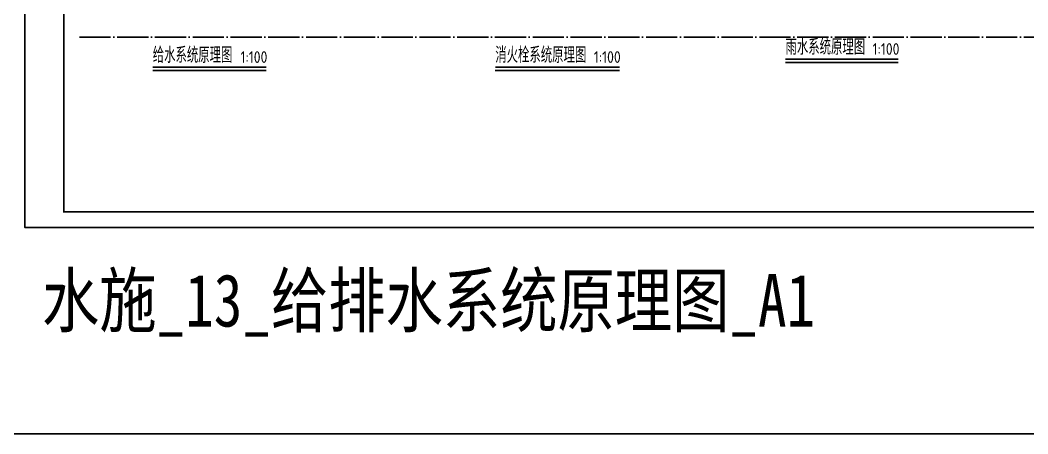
# Model space of a CAD drawing. Extents: x 27938 to 1507990, y 110129 to 923079.
# Drawn here: x 1189160 to 1253718, y 631062 to 657573 of the extents above; entities that cross this region are included whole.
import ezdxf

# ---------------------------------------------------------------- set-up
doc = ezdxf.new("R2010")
doc.units = 0
doc.header["$LTSCALE"] = 1000
doc.header["$MEASUREMENT"] = 0
doc.linetypes.add('DOTE', pattern=[2.42, 2, -0.2, 0.02, -0.2])
for name, color, linetype in [('----给排水', 4, 'Continuous'), ('DIM_SYMB', 3, 'Continuous'), ('TWT', 7, 'Continuous'), ('TWT_TITLE', 7, 'Continuous'), ('图框', 140, 'Continuous'), ('导图字', 7, 'Continuous')]:
    doc.layers.add(name, color=color, linetype=linetype)
doc.styles.get("Standard").update_dxf_attribs({"font": 'gbenor.shx', "bigfont": 'gbcbig.shx'})
doc.styles.add('黑体', font='simhei.ttf')

msp = doc.modelspace()

# ---------------------------------------------------------------- linework, layer by layer
at = {"layer": '----给排水', "ltscale": 0.5}
msp.add_lwpolyline([(1132637.2, 729573.7), (1303443.1, 729573.7), (1303443.1, 631061.9), (1132637.2, 631061.9)], close=True, dxfattribs=at)
at = {"layer": 'DIM_SYMB', "const_width": 105}
for points in [[(1238191.9, 655073.5), (1245420.8, 655073.5)], [(1197653.5, 654553.4), (1204927.1, 654553.4)], [(1219598.2, 654557.3), (1227564.3, 654557.3)]]:
    msp.add_lwpolyline(points, dxfattribs=at)
at = {"layer": 'DIM_SYMB'}
for points in [[(1238191.9, 654863.5), (1245420.8, 654863.5)], [(1197653.5, 654343.4), (1204927.1, 654343.4)], [(1219598.2, 654347.3), (1227564.3, 654347.3)]]:
    msp.add_lwpolyline(points, dxfattribs=at)
at = {"layer": 'TWT', "color": 8, "linetype": 'DOTE'}
msp.add_line((1192957.9, 656485.9), (1279512, 656485.9), dxfattribs=at)
at = {"layer": 'TWT_TITLE'}
msp.add_lwpolyline([(1189457.9, 644285.9), (1295189.9, 644285.9), (1295189.9, 703685.9), (1189457.9, 703685.9)], close=True, dxfattribs=at)
at = {"layer": 'TWT_TITLE', "const_width": 100}
msp.add_lwpolyline([(1191957.9, 645285.9), (1294189.9, 645285.9), (1294189.9, 702685.9), (1191957.9, 702685.9)], close=True, dxfattribs=at)
at = {"layer": '图框'}
msp.add_lwpolyline([(1189457.9, 703685.9), (1295189.9, 703685.9), (1295189.9, 644285.9), (1189457.9, 644285.9)], close=True, dxfattribs=at)
msp.add_lwpolyline([(1189457.9, 703685.9), (1295189.9, 703685.9), (1295189.9, 644285.9), (1189457.9, 644285.9)], close=True, dxfattribs=at)
at = {"layer": '图框', "const_width": 100}
msp.add_lwpolyline([(1294189.9, 645285.9), (1294189.9, 702685.9), (1191957.9, 702685.9), (1191957.9, 645285.9)], close=True, dxfattribs=at)

# ---------------------------------------------------------------- texts
at = {"layer": 'DIM_SYMB', "color": 7}
for s, height, p in [('给水系统原理图', 1012.77, (1197653.5, 654830.4)), ('消火栓系统原理图', 1012.77, (1219598.2, 654834.4)), ('雨水系统原理图', 1012.77, (1238191.9, 655350.5)), ('1:100', 750, (1243770.4, 655350.5)), ('1:100', 750, (1203276.6, 654830.4)), ('1:100', 750, (1225913.8, 654834.4))]:
    msp.add_text(s, height=height, dxfattribs=at).set_placement(p)
at = {"layer": '导图字', "color": 1, "style": '黑体', "width": 0.8}
msp.add_text('水施_13_给排水系统原理图_A1', height=3364.726, dxfattribs=at).set_placement((1190558.9, 637937.5))

doc.saveas('drawing.dxf')
